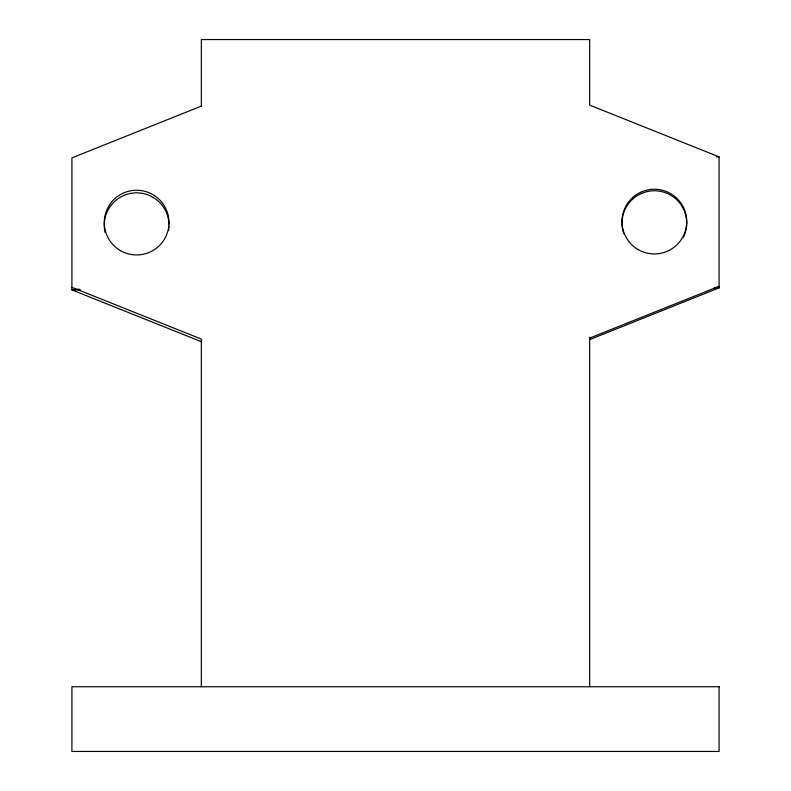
<?xml version="1.0" encoding="UTF-8"?>
<svg xmlns="http://www.w3.org/2000/svg" width="791" height="791" viewBox="0 0 791 791"><rect width="100%" height="100%" fill="white"/><g stroke="black" fill="none" stroke-linecap="round" stroke-linejoin="round"><path stroke-width="1.19" d="M201.349 106.103L71.912 157.874L71.912 289.911L201.349 341.682M589.651 338.083L719.088 286.312M589.651 339.626L719.088 287.855L719.088 156.875L589.651 105.094L589.651 39.55L201.349 39.55L201.349 106.241M79.238 289.18L71.912 289.911L80.534 289.911M716.626 156.875L719.088 156.875M714.164 287.855L719.088 287.855L715.43 287.489M71.912 287.311L201.349 339.092L201.349 686.736M589.651 337.164L589.651 686.736M168.967 226.394A32.362 32.362 0 0 1 168.621 230.023M105.084 232.406A32.362 32.362 0 0 1 132.404 193.113A32.362 32.362 0 0 1 168.967 223.991M622.013 223.131A32.362 32.362 0 0 1 658.003 190.977A32.362 32.362 0 0 1 685.916 230.339M685.629 231.506A32.362 32.362 0 0 1 683.523 237.181M623.822 233.81A32.362 32.362 0 0 1 622.033 224.337M719.088 686.736L71.912 686.736L71.912 751.45L719.088 751.45L719.088 686.736M638.189 249.62A32.362 32.362 0 0 0 686.736 221.589A32.362 32.362 0 0 0 638.189 193.568A32.362 32.362 0 0 0 638.189 249.62M120.45 250.618A32.362 32.362 0 0 0 168.987 222.597A32.362 32.362 0 0 0 120.45 194.566A32.362 32.362 0 0 0 120.45 250.618"/></g></svg>
